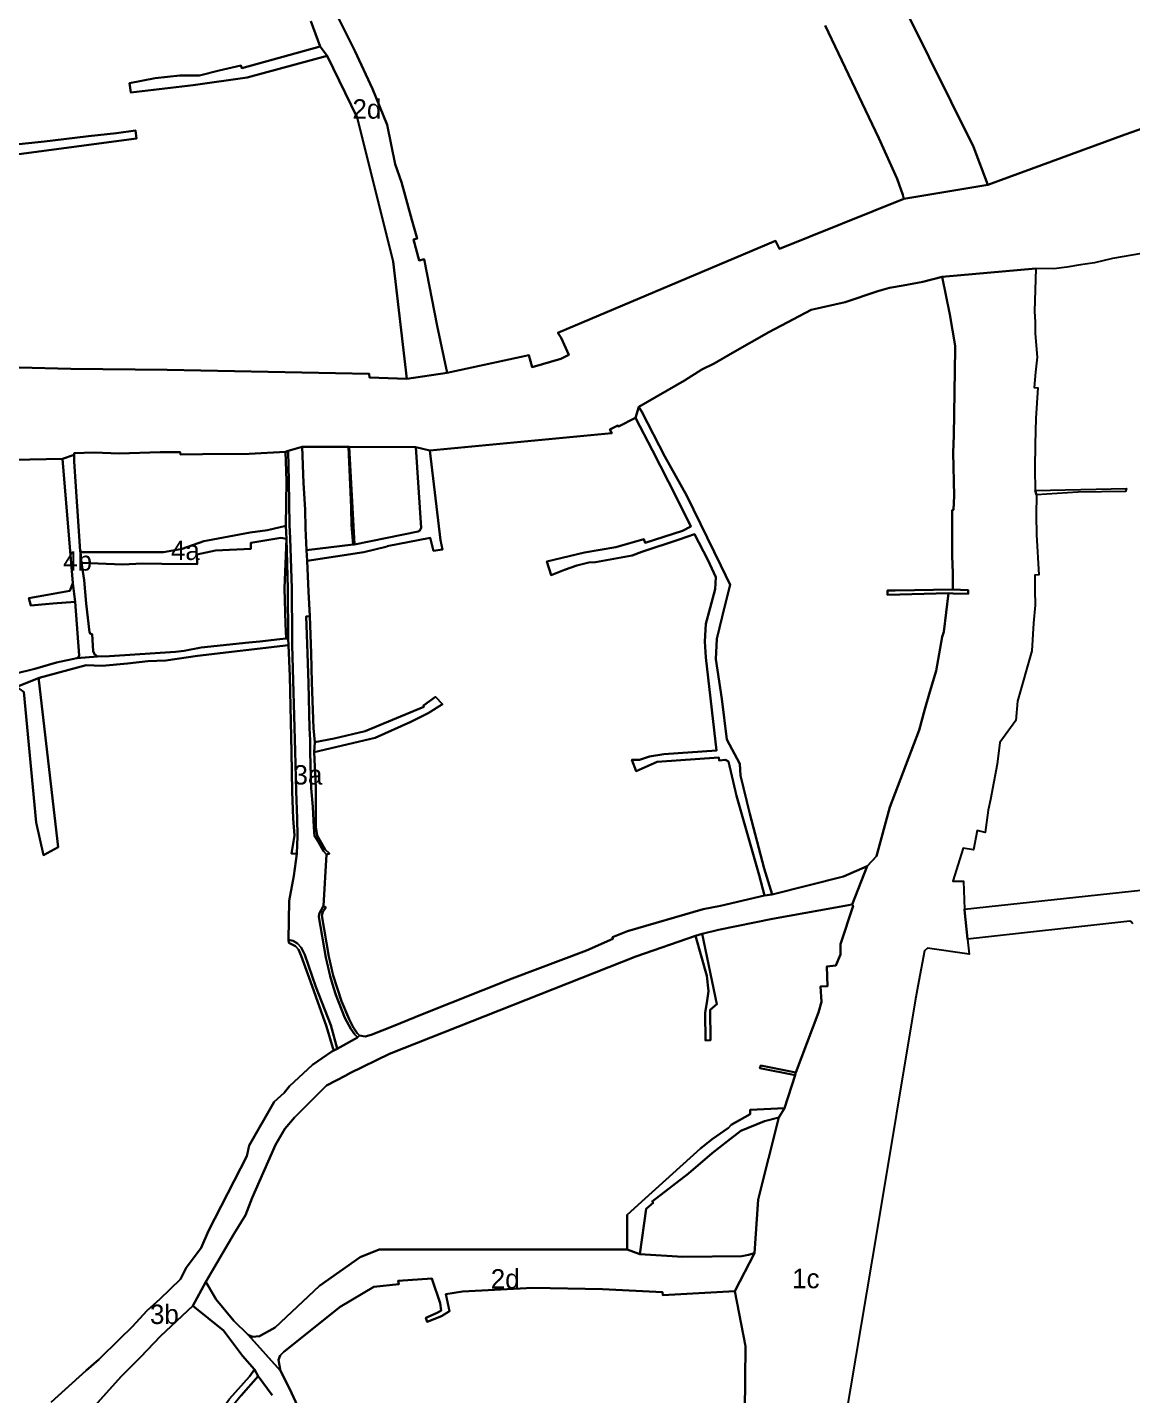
# Model space of a CAD drawing. Extents: x 548434 to 553028, y 1835063 to 1842282.
# Drawn here: x 551411 to 551809.3, y 1838546.9 to 1839040 of the extents above; entities that cross this region are included whole.
import ezdxf

# ---------------------------------------------------------------- set-up
doc = ezdxf.new("R2010")
doc.units = 0
for name, color, linetype in [('Level 15', 7, 'Continuous'), ('Level 16', 7, 'Continuous'), ('Level 23', 7, 'Continuous')]:
    doc.layers.add(name, color=color, linetype=linetype)

msp = doc.modelspace()

# ---------------------------------------------------------------- linework, layer by layer
at = {"layer": 'Level 16'}
for points in [[(551720.16, 1839061.67), (551752.31, 1838996.9), (551757.47, 1838983.15), (551727.13, 1838978.2), (551726.81, 1838979.54), (551724.78, 1838985.35), (551718.1, 1839000), (551698.72, 1839040.68)], [(551523.22, 1839043.28), (551529.14, 1839031.56), (551535.47, 1839017.82), (551540.79, 1839004.81), (551543.7, 1838990.64), (551545.92, 1838984.18), (551549.67, 1838970.54), (551551.65, 1838963.81), (551550.25, 1838963.43), (551552.27, 1838955.91), (551554.07, 1838956.44), (551558.86, 1838932.29), (551562.45, 1838915.4), (551547.9, 1838913.26), (551543, 1838955.6), (551529.95, 1839007.45), (551519.2, 1839029.72), (551516.62, 1839033.13), (551513.22, 1839042.2)], [(551408.05, 1838917.34), (551426.71, 1838916.81), (551461.47, 1838916.43), (551534.33, 1838915.01), (551534.37, 1838913.71), (551547.9, 1838913.26), (551562.45, 1838915.4), (551591.88, 1838921.75), (551593.08, 1838917.38), (551603.46, 1838920.4), (551606.31, 1838921.84), (551603.51, 1838927.97), (551602.29, 1838929.81), (551680.9, 1838962.98), (551682.23, 1838960.07), (551727.13, 1838978.2), (551757.47, 1838983.15), (551807.01, 1839001.29), (551885.27, 1839028.91)], [(551812.89, 1838958.48), (551802.38, 1838956.58), (551802.37, 1838956.64), (551795.95, 1838955.07), (551790.8, 1838954.3), (551785.91, 1838953.51), (551781.29, 1838952.85), (551774.75, 1838953.06), (551740.98, 1838950.04), (551733.93, 1838948.27), (551726.92, 1838946.9), (551721.98, 1838946.04), (551717.72, 1838944.84), (551705.96, 1838940.94), (551693.66, 1838938.11), (551687.34, 1838934.79), (551678.48, 1838930.03), (551665.34, 1838922.66), (551658.7, 1838918.77), (551654.24, 1838916.62), (551648.07, 1838912.69), (551631.61, 1838903.13), (551630.3, 1838899.16), (551624.21, 1838896.04), (551623.96, 1838896.45), (551621.1, 1838895.01), (551621.81, 1838893.58), (551556.17, 1838887.42), (551551.12, 1838888.59), (551527.06, 1838888.75), (551526.84, 1838888.75), (551510.07, 1838888.73), (551505.0245, 1838887.2113), (551504.09, 1838886.93), (551490.98, 1838886.15), (551474.13, 1838886.12), (551466.22, 1838885.91), (551466.17, 1838886.76), (551458.88, 1838886.83), (551444.08, 1838886.34), (551435.1, 1838886.65), (551427.86, 1838886.44), (551427.88, 1838885.83), (551423.68, 1838884.33), (551370.3, 1838883.25)], [(551669.1, 1838469.55), (551669.98, 1838564.33), (551666.14, 1838584.16), (551673.29, 1838597.94), (551674.63, 1838617.33), (551682.02, 1838646.81), (551684.06, 1838650.19), (551687.96, 1838662.08), (551688.17, 1838663.08), (551696.35, 1838684.7), (551697.39, 1838688.53), (551697.02, 1838694.04), (551699.56, 1838694.24), (551699.41, 1838701.29), (551702.61, 1838701.64), (551704.28, 1838705.61), (551704.33, 1838709.38), (551708.84, 1838723.19), (551708.52, 1838723.68), (551713.95, 1838737.47), (551717.24, 1838741.06), (551722.14, 1838758.75), (551732.68, 1838786.59), (551734.69, 1838794.07), (551736.55, 1838800.3), (551738.74, 1838807.94), (551740.97, 1838820.19), (551741.55, 1838821.96), (551743.2, 1838835.89), (551744.87, 1838835.8), (551750.3, 1838835.71), (551750.32, 1838836.98), (551744.82, 1838837.28), (551744.8, 1838843.3), (551744.58, 1838849.24), (551744.6, 1838853.64), (551744.52, 1838865.9), (551745, 1838865.93), (551745.25, 1838870.98), (551744.93, 1838886.72), (551745.2, 1838892.76), (551745.61, 1838924), (551745.65, 1838925.09), (551743.71, 1838936.39), (551740.98, 1838950.04), (551774.75, 1838953.06), (551774.31, 1838937.56), (551774.49, 1838933.75), (551774.48, 1838929.63), (551775.19, 1838921.06), (551774.63, 1838915.64), (551774.12, 1838910.06), (551775.5, 1838909.98), (551774.76, 1838899.1), (551774.5, 1838889.7), (551774.42, 1838880.87), (551774.49, 1838872.96), (551774.99, 1838871.43), (551774.92, 1838864.05), (551775.01, 1838857.02), (551775.84, 1838842.6), (551774.41, 1838842.38), (551774.35, 1838836.98), (551774.49, 1838831.55), (551773.89, 1838825.06), (551773.34, 1838815.15), (551768.08, 1838796.98), (551767.55, 1838790.06), (551761.72, 1838782.11), (551760.78, 1838774.3), (551758.36, 1838761.55), (551757.55, 1838757.71), (551756.46, 1838749.66), (551753.55, 1838750.4), (551752.3, 1838743.35), (551748.52, 1838744.02), (551744.81, 1838732.12), (551748.63, 1838732.12), (551749.0139, 1838721.951), (551749.02, 1838721.79), (551750.04, 1838711.26), (551750.0447, 1838711.217), (551750.65, 1838705.71), (551735.69, 1838707.89), (551734.57, 1838706.92), (551732.13, 1838694.25), (551731.17, 1838688.95), (551717.67, 1838607.15), (551701.99, 1838514.33)], [(551383.74, 1838801.28), (551413.75, 1838808.7), (551421.52, 1838810.98), (551428.84, 1838812.49), (551436.33, 1838813.15), (551440.61, 1838813.25), (551464.38, 1838814.78), (551467.6, 1838815.13), (551473.71, 1838816.29), (551490.88, 1838818.15), (551494.87, 1838818.45), (551502.08, 1838819.34), (551504.32, 1838819.58), (551505.04, 1838819.63), (551505.16, 1838817.19), (551472.32, 1838813.36), (551460.99, 1838811.63), (551454.41, 1838811.42), (551447.11, 1838810.57), (551437.94, 1838809.71), (551432.16, 1838809.93), (551415.31, 1838805.4), (551407.24, 1838802.21)], [(551419.65, 1838544.24), (551432.22, 1838555.63), (551436.84, 1838559.53), (551444.32, 1838567.03), (551448.87, 1838571.35), (551454.27, 1838577.21), (551458.77, 1838581.27), (551466.22, 1838588.54), (551468.25, 1838592.61), (551473.71, 1838599.9), (551476.3, 1838605.94), (551490.18, 1838632.89), (551491.06, 1838636.7), (551500, 1838652.54), (551503.69, 1838655.77), (551505.61, 1838658.14), (551513.9, 1838665.79), (551520.83, 1838670.65), (551521.49, 1838671.05), (551522.77, 1838671.63), (551530.05, 1838675.75), (551530.86, 1838676.45), (551532.85, 1838676.05), (551534.97, 1838676.66), (551542.91, 1838679.77), (551553.52, 1838684.08), (551585.82, 1838696.94), (551612.7, 1838707.07), (551622.12, 1838711.27), (551622.01, 1838711.89), (551627.48, 1838714.07), (551654.76, 1838721.92), (551661.02, 1838723.12), (551676.88, 1838726.88), (551679.65, 1838727.3), (551705.39, 1838733.78), (551713.95, 1838737.47), (551708.52, 1838723.68), (551679.77, 1838718.53), (551660.25, 1838714.53), (551654.42, 1838713.14), (551652.01, 1838712.39), (551630.46, 1838704.86), (551541.59, 1838669.86), (551527.27, 1838662.82), (551525.91, 1838661.95), (551518.85, 1838658.38), (551507.36, 1838646.87), (551503.9, 1838642.77), (551500.52, 1838636.93), (551492.09, 1838617.84), (551489.71, 1838611.64), (551485.55, 1838605.04), (551475.33, 1838587.55), (551470.66, 1838578.93), (551459.05, 1838568), (551451.82, 1838560.43), (551444.79, 1838553.44), (551422.51, 1838528.6)], [(551499.32, 1838546.69), (551494.27, 1838553.58), (551492.96, 1838555.93), (551488.55, 1838560.88), (551481.71, 1838569.99), (551470.66, 1838578.93), (551475.33, 1838587.55), (551479.08, 1838581.17), (551485.48, 1838573.52), (551490.59, 1838568.44), (551502.29, 1838555.54), (551505.58, 1838549.15), (551513.65, 1838531.71)]]:
    msp.add_lwpolyline(points, dxfattribs=at)
for points in [[(551517.78, 1838723.23), (551516.27, 1838720.32), (551516.09, 1838719.17), (551518.62, 1838704.57), (551520.17, 1838697.78), (551521.42, 1838693.74), (551522.28, 1838691.07), (551525.52, 1838682.78), (551527.65, 1838678.82), (551529.09, 1838676.8), (551529.9104, 1838675.9027), (551530.05, 1838675.75), (551522.77, 1838671.63), (551522.7339, 1838671.7669), (551520.52, 1838680.16), (551515.1, 1838693.99), (551511.07, 1838705.54), (551509.74, 1838708.19), (551508.45, 1838709.61), (551506.91, 1838710.53), (551505.23, 1838710.94), (551505.44, 1838724.98), (551507.08, 1838734.04), (551508.26, 1838741.97), (551508.41, 1838748.36), (551508.27, 1838754.67), (551508.01, 1838764.49), (551507.57, 1838778.97), (551506.53, 1838817.19), (551506.5, 1838819.84), (551506.41, 1838837.71), (551505.8, 1838855.65), (551505.55, 1838860.54), (551505.29, 1838876.49), (551505.04, 1838887.05), (551505.0245, 1838887.2113), (551510.07, 1838888.73), (551510.61, 1838875.56), (551511.19, 1838866.1), (551511.35, 1838859.4), (551511.66, 1838851.43), (551511.96, 1838847.59), (551512.39, 1838836.5), (551512.88, 1838827.64), (551511.59, 1838827.52), (551511.79, 1838820.99), (551512.06, 1838814.16), (551512.45, 1838803.47), (551512.72, 1838787.3), (551513, 1838782.89), (551513.03, 1838778.43), (551513.33, 1838765.6), (551513.98, 1838758.84), (551514.33, 1838751.53), (551514.59, 1838748.47), (551515.98, 1838746.13), (551517.77, 1838742.95), (551518.88, 1838741.64)], [(551430.48, 1838846.91), (551431.54, 1838840.61), (551432.24, 1838832.16), (551433.44, 1838821.88), (551433.75, 1838821.33), (551434.35, 1838821.12), (551434.73, 1838815.03), (551435.21, 1838813.94), (551436.33, 1838813.15), (551428.84, 1838812.49), (551429.44, 1838812.83), (551429.72, 1838813.45), (551428.3, 1838832.85), (551427.45, 1838839.49), (551423.68, 1838884.33), (551427.88, 1838885.83), (551427.93, 1838883.47), (551430.05, 1838851.03), (551430.22, 1838850.67)], [(551504.29, 1838860.2), (551504.44, 1838855.54), (551502.47, 1838855.94), (551491.59, 1838854.13), (551491.61, 1838851.98), (551478.89, 1838851.31), (551472.12, 1838849.88), (551472.2, 1838846.44), (551459.49, 1838846.47), (551452.42, 1838846.59), (551445.42, 1838846.23), (551430.48, 1838846.91), (551430.22, 1838850.67), (551460.12, 1838850.73), (551466.84, 1838851.97), (551474.6864, 1838854.7287), (551475.93, 1838854.98), (551491.33, 1838857.85), (551497.58, 1838858.62)], [(551631.96, 1838597.51), (551647.37, 1838596.65), (551668.72, 1838596.78), (551671.1, 1838597.28), (551673.29, 1838597.94), (551666.14, 1838584.16), (551640.24, 1838582.75), (551640.12, 1838583.91), (551618.42, 1838584.97), (551593.31, 1838585.4), (551567.94, 1838584.04), (551561.92, 1838583.14), (551563.32, 1838576.97), (551560.44, 1838575.16), (551555.26, 1838573.1), (551554.73, 1838574.57), (551558.83, 1838576.39), (551560.25, 1838577.24), (551559.88, 1838579.94), (551556.95, 1838588.79), (551544.81, 1838587.91), (551544.94, 1838586.71), (551535.92, 1838585.76), (551523.81, 1838578.6), (551503.55, 1838562.3), (551502.24, 1838561.02), (551501.62, 1838559.4), (551501.93, 1838557.4), (551502.29, 1838555.54), (551490.59, 1838568.44), (551492.18, 1838567.8), (551494.77, 1838568.02), (551500.34, 1838571.06), (551516.41, 1838586.19), (551531.06, 1838596.44), (551537.89, 1838599.28), (551627.4, 1838599.25)]]:
    msp.add_lwpolyline(points, close=True, dxfattribs=at)
at = {"layer": 'Level 23'}
for points in [[(551885.27, 1839028.91), (551807.01, 1839001.29), (551757.47, 1838983.15), (551752.31, 1838996.9), (551720.16, 1839061.67), (551725.69, 1839064.61), (551726.21, 1839066.86), (551727.83, 1839069.88), (551735.89, 1839074.32), (551753.98, 1839083.84), (551778.38, 1839097.48), (551777.83, 1839098.68), (551792.74, 1839105.13), (551792.2, 1839106.25), (551798.13, 1839108.8), (551798.33, 1839108.33), (551803.36, 1839110.88), (551803, 1839111.7), (551808.21, 1839114.57), (551810.48, 1839111.34)], [(551720.16, 1839061.67), (551752.31, 1838996.9), (551757.47, 1838983.15), (551727.13, 1838978.2), (551726.81, 1838979.54), (551724.78, 1838985.35), (551718.1, 1839000), (551698.72, 1839040.68)], [(551513.22, 1839042.2), (551516.62, 1839033.13), (551488.33, 1839025.31), (551488.05, 1839026.29), (551480.22, 1839024.43), (551473.13, 1839022.61), (551466.03, 1839022.67), (551457.06, 1839021.67), (551447.87, 1839019.81), (551448.34, 1839016.47), (551470.83, 1839019.1), (551490.25, 1839021.88), (551519.2, 1839029.72), (551529.95, 1839007.45), (551543, 1838955.6), (551547.9, 1838913.26), (551534.37, 1838913.71), (551534.33, 1838915.01), (551461.47, 1838916.43), (551426.71, 1838916.81), (551408.05, 1838917.34)], [(551523.22, 1839043.28), (551529.14, 1839031.56), (551535.47, 1839017.82), (551540.79, 1839004.81), (551543.7, 1838990.64), (551545.92, 1838984.18), (551549.67, 1838970.54), (551551.65, 1838963.81), (551550.25, 1838963.43), (551552.27, 1838955.91), (551554.07, 1838956.44), (551558.86, 1838932.29), (551562.45, 1838915.4), (551547.9, 1838913.26), (551543, 1838955.6), (551529.95, 1839007.45), (551519.2, 1839029.72), (551516.62, 1839033.13), (551513.22, 1839042.2)], [(551698.72, 1839040.68), (551718.1, 1839000), (551724.78, 1838985.35), (551726.81, 1838979.54), (551727.13, 1838978.2), (551682.23, 1838960.07), (551680.9, 1838962.98), (551602.29, 1838929.81), (551603.51, 1838927.97), (551606.31, 1838921.84), (551603.46, 1838920.4), (551593.08, 1838917.38), (551591.88, 1838921.75), (551562.45, 1838915.4), (551558.86, 1838932.29), (551554.07, 1838956.44), (551552.27, 1838955.91), (551550.25, 1838963.43), (551551.65, 1838963.81), (551549.67, 1838970.54), (551545.92, 1838984.18), (551543.7, 1838990.64), (551540.79, 1839004.81), (551535.47, 1839017.82), (551529.14, 1839031.56), (551523.22, 1839043.28)], [(551408.05, 1838917.34), (551426.71, 1838916.81), (551461.47, 1838916.43), (551534.33, 1838915.01), (551534.37, 1838913.71), (551547.9, 1838913.26), (551562.45, 1838915.4), (551591.88, 1838921.75), (551593.08, 1838917.38), (551603.46, 1838920.4), (551606.31, 1838921.84), (551603.51, 1838927.97), (551602.29, 1838929.81), (551680.9, 1838962.98), (551682.23, 1838960.07), (551727.13, 1838978.2), (551757.47, 1838983.15), (551807.01, 1839001.29), (551885.27, 1839028.91)], [(551406.16, 1838993.99), (551450.42, 1838999.85), (551450.01, 1839002.81), (551443.1, 1839001.79), (551433.11, 1839000.79), (551428.13, 1839000.2), (551417.21, 1838998.81), (551405.64, 1838997.57)], [(551812.89, 1838958.48), (551802.38, 1838956.58), (551802.37, 1838956.64), (551795.95, 1838955.07), (551790.8, 1838954.3), (551785.91, 1838953.51), (551781.29, 1838952.85), (551774.75, 1838953.06), (551740.98, 1838950.04), (551733.93, 1838948.27), (551726.92, 1838946.9), (551721.98, 1838946.04), (551717.72, 1838944.84), (551705.96, 1838940.94), (551693.66, 1838938.11), (551687.34, 1838934.79), (551678.48, 1838930.03), (551665.34, 1838922.66), (551658.7, 1838918.77), (551654.24, 1838916.62), (551648.07, 1838912.69), (551631.61, 1838903.13), (551630.3, 1838899.16), (551624.21, 1838896.04), (551623.96, 1838896.45), (551621.1, 1838895.01), (551621.81, 1838893.58), (551556.17, 1838887.42), (551551.12, 1838888.59), (551527.06, 1838888.75), (551526.84, 1838888.75), (551510.07, 1838888.73), (551505.0245, 1838887.2113), (551504.09, 1838886.93), (551490.98, 1838886.15), (551474.13, 1838886.12), (551466.22, 1838885.91), (551466.17, 1838886.76), (551458.88, 1838886.83), (551444.08, 1838886.34), (551435.1, 1838886.65), (551427.86, 1838886.44), (551427.88, 1838885.83), (551423.68, 1838884.33), (551370.3, 1838883.25)], [(551669.1, 1838469.55), (551669.98, 1838564.33), (551666.14, 1838584.16), (551673.29, 1838597.94), (551674.63, 1838617.33), (551682.02, 1838646.81), (551684.06, 1838650.19), (551687.96, 1838662.08), (551688.17, 1838663.08), (551696.35, 1838684.7), (551697.39, 1838688.53), (551697.02, 1838694.04), (551699.56, 1838694.24), (551699.41, 1838701.29), (551702.61, 1838701.64), (551704.28, 1838705.61), (551704.33, 1838709.38), (551708.84, 1838723.19), (551708.52, 1838723.68), (551713.95, 1838737.47), (551717.24, 1838741.06), (551722.14, 1838758.75), (551732.68, 1838786.59), (551734.69, 1838794.07), (551736.55, 1838800.3), (551738.74, 1838807.94), (551740.97, 1838820.19), (551741.55, 1838821.96), (551743.2, 1838835.89), (551744.87, 1838835.8), (551750.3, 1838835.71), (551750.32, 1838836.98), (551744.82, 1838837.28), (551744.8, 1838843.3), (551744.58, 1838849.24), (551744.6, 1838853.64), (551744.52, 1838865.9), (551745, 1838865.93), (551745.25, 1838870.98), (551744.93, 1838886.72), (551745.2, 1838892.76), (551745.61, 1838924), (551745.65, 1838925.09), (551743.71, 1838936.39), (551740.98, 1838950.04), (551774.75, 1838953.06), (551774.31, 1838937.56), (551774.49, 1838933.75), (551774.48, 1838929.63), (551775.19, 1838921.06), (551774.63, 1838915.64), (551774.12, 1838910.06), (551775.5, 1838909.98), (551774.76, 1838899.1), (551774.5, 1838889.7), (551774.42, 1838880.87), (551774.49, 1838872.96), (551774.99, 1838871.43), (551774.92, 1838864.05), (551775.01, 1838857.02), (551775.84, 1838842.6), (551774.41, 1838842.38), (551774.35, 1838836.98), (551774.49, 1838831.55), (551773.89, 1838825.06), (551773.34, 1838815.15), (551768.08, 1838796.98), (551767.55, 1838790.06), (551761.72, 1838782.11), (551760.78, 1838774.3), (551758.36, 1838761.55), (551757.55, 1838757.71), (551756.46, 1838749.66), (551753.55, 1838750.4), (551752.3, 1838743.35), (551748.52, 1838744.02), (551744.81, 1838732.12), (551748.63, 1838732.12), (551749.0139, 1838721.951), (551749.02, 1838721.79), (551750.04, 1838711.26), (551750.0447, 1838711.217), (551750.65, 1838705.71), (551735.69, 1838707.89), (551734.57, 1838706.92), (551732.13, 1838694.25), (551731.17, 1838688.95), (551717.67, 1838607.15), (551701.99, 1838514.33)], [(551370.3, 1838883.25), (551423.68, 1838884.33), (551427.45, 1838839.49), (551426.32, 1838836.76), (551411.6, 1838834.13), (551412.23, 1838831.43), (551420.18, 1838832.19), (551428.3, 1838832.85), (551429.72, 1838813.45), (551429.44, 1838812.83), (551428.84, 1838812.49), (551421.52, 1838810.98), (551413.75, 1838808.7), (551383.74, 1838801.28)], [(551383.74, 1838801.28), (551413.75, 1838808.7), (551421.52, 1838810.98), (551428.84, 1838812.49), (551436.33, 1838813.15), (551440.61, 1838813.25), (551464.38, 1838814.78), (551467.6, 1838815.13), (551473.71, 1838816.29), (551490.88, 1838818.15), (551494.87, 1838818.45), (551502.08, 1838819.34), (551504.32, 1838819.58), (551505.04, 1838819.63), (551505.16, 1838817.19), (551472.32, 1838813.36), (551460.99, 1838811.63), (551454.41, 1838811.42), (551447.11, 1838810.57), (551437.94, 1838809.71), (551432.16, 1838809.93), (551415.31, 1838805.4), (551407.24, 1838802.21)], [(551409.74, 1838800.31), (551414.24, 1838753.18), (551416.8, 1838741.45), (551422.15, 1838744.29), (551415.13, 1838804.57), (551415.31, 1838805.4), (551432.16, 1838809.93), (551437.94, 1838809.71), (551447.11, 1838810.57), (551454.41, 1838811.42), (551460.99, 1838811.63), (551472.32, 1838813.36), (551505.16, 1838817.19), (551505.72, 1838806.04), (551506.29, 1838778.65), (551506.51, 1838764.41), (551506.93, 1838754.69), (551507.34, 1838748.59), (551506.29, 1838742.07), (551508.26, 1838741.97), (551507.08, 1838734.04), (551505.44, 1838724.98), (551505.23, 1838710.94), (551505.36, 1838709.84), (551507.7, 1838708.59), (551508.85, 1838707.38), (551509.77, 1838705.17), (551513.15, 1838695.84), (551518.86, 1838679.66), (551521.24, 1838671.94), (551521.49, 1838671.05), (551520.83, 1838670.65), (551513.9, 1838665.79), (551505.61, 1838658.14), (551503.69, 1838655.77), (551500, 1838652.54), (551491.06, 1838636.7), (551490.18, 1838632.89), (551476.3, 1838605.94), (551473.71, 1838599.9), (551468.25, 1838592.61), (551466.22, 1838588.54), (551458.77, 1838581.27), (551454.27, 1838577.21), (551448.87, 1838571.35), (551444.32, 1838567.03), (551436.84, 1838559.53), (551432.22, 1838555.63), (551419.65, 1838544.24)], [(551419.65, 1838544.24), (551432.22, 1838555.63), (551436.84, 1838559.53), (551444.32, 1838567.03), (551448.87, 1838571.35), (551454.27, 1838577.21), (551458.77, 1838581.27), (551466.22, 1838588.54), (551468.25, 1838592.61), (551473.71, 1838599.9), (551476.3, 1838605.94), (551490.18, 1838632.89), (551491.06, 1838636.7), (551500, 1838652.54), (551503.69, 1838655.77), (551505.61, 1838658.14), (551513.9, 1838665.79), (551520.83, 1838670.65), (551521.49, 1838671.05), (551522.77, 1838671.63), (551530.05, 1838675.75), (551530.86, 1838676.45), (551532.85, 1838676.05), (551534.97, 1838676.66), (551542.91, 1838679.77), (551553.52, 1838684.08), (551585.82, 1838696.94), (551612.7, 1838707.07), (551622.12, 1838711.27), (551622.01, 1838711.89), (551627.48, 1838714.07), (551654.76, 1838721.92), (551661.02, 1838723.12), (551676.88, 1838726.88), (551679.65, 1838727.3), (551705.39, 1838733.78), (551713.95, 1838737.47), (551708.52, 1838723.68), (551679.77, 1838718.53), (551660.25, 1838714.53), (551654.42, 1838713.14), (551652.01, 1838712.39), (551630.46, 1838704.86), (551541.59, 1838669.86), (551527.27, 1838662.82), (551525.91, 1838661.95), (551518.85, 1838658.38), (551507.36, 1838646.87), (551503.9, 1838642.77), (551500.52, 1838636.93), (551492.09, 1838617.84), (551489.71, 1838611.64), (551485.55, 1838605.04), (551475.33, 1838587.55), (551470.66, 1838578.93), (551459.05, 1838568), (551451.82, 1838560.43), (551444.79, 1838553.44), (551422.51, 1838528.6)], [(551809.75, 1838716.65), (551809.09, 1838717.43), (551808.64, 1838717.67), (551750.0447, 1838711.217), (551750.04, 1838711.26), (551749.02, 1838721.79), (551749.0139, 1838721.951), (551861.7, 1838734.14)], [(551499.32, 1838546.69), (551494.27, 1838553.58), (551492.96, 1838555.93), (551488.55, 1838560.88), (551481.71, 1838569.99), (551470.66, 1838578.93), (551475.33, 1838587.55), (551479.08, 1838581.17), (551485.48, 1838573.52), (551490.59, 1838568.44), (551502.29, 1838555.54), (551505.58, 1838549.15), (551513.65, 1838531.71)], [(551513.65, 1838531.71), (551505.58, 1838549.15), (551502.29, 1838555.54), (551501.93, 1838557.4), (551501.62, 1838559.4), (551502.24, 1838561.02), (551503.55, 1838562.3), (551523.81, 1838578.6), (551535.92, 1838585.76), (551544.94, 1838586.71), (551544.81, 1838587.91), (551556.95, 1838588.79), (551559.88, 1838579.94), (551560.25, 1838577.24), (551558.83, 1838576.39), (551554.73, 1838574.57), (551555.26, 1838573.1), (551560.44, 1838575.16), (551563.32, 1838576.97), (551561.92, 1838583.14), (551567.94, 1838584.04), (551593.31, 1838585.4), (551618.42, 1838584.97), (551640.12, 1838583.91), (551640.24, 1838582.75), (551666.14, 1838584.16), (551669.98, 1838564.33), (551669.1, 1838469.55)], [(551422.51, 1838528.6), (551444.79, 1838553.44), (551451.82, 1838560.43), (551459.05, 1838568), (551470.66, 1838578.93), (551481.71, 1838569.99), (551488.55, 1838560.88), (551492.96, 1838555.93), (551491.18, 1838553.49), (551483.9, 1838545.41)], [(551488.13, 1838546.55), (551494.27, 1838553.58), (551499.32, 1838546.69)]]:
    msp.add_lwpolyline(points, dxfattribs=at)
for points in [[(551516.62, 1839033.13), (551519.2, 1839029.72), (551490.25, 1839021.88), (551470.83, 1839019.1), (551448.34, 1839016.47), (551447.87, 1839019.81), (551457.06, 1839021.67), (551466.03, 1839022.67), (551473.13, 1839022.61), (551480.22, 1839024.43), (551488.05, 1839026.29), (551488.33, 1839025.31)], [(551450.42, 1838999.85), (551406.16, 1838993.99), (551405.64, 1838997.57), (551417.21, 1838998.81), (551428.13, 1839000.2), (551433.11, 1839000.79), (551443.1, 1839001.79), (551450.01, 1839002.81)], [(551740.98, 1838950.04), (551743.71, 1838936.39), (551745.65, 1838925.09), (551745.61, 1838924), (551745.2, 1838892.76), (551744.93, 1838886.72), (551745.25, 1838870.98), (551745, 1838865.93), (551744.52, 1838865.9), (551744.6, 1838853.64), (551744.58, 1838849.24), (551744.8, 1838843.3), (551744.82, 1838837.28), (551724.0296, 1838836.9184), (551721.25, 1838836.87), (551721.27, 1838835.39), (551743.2, 1838835.89), (551741.55, 1838821.96), (551740.97, 1838820.19), (551738.74, 1838807.94), (551736.55, 1838800.3), (551734.69, 1838794.07), (551732.68, 1838786.59), (551722.14, 1838758.75), (551717.24, 1838741.06), (551713.95, 1838737.47), (551705.39, 1838733.78), (551679.65, 1838727.3), (551676.71, 1838736.69), (551671.61, 1838756.3), (551668.25, 1838770.23), (551667.94, 1838774.34), (551663.29, 1838783.2), (551661.51, 1838797.84), (551659.37, 1838812.09), (551659.69, 1838819.5), (551662.62, 1838831.4), (551664.53, 1838838.89), (551661.13, 1838845.94), (551648.82, 1838871), (551640.99, 1838885.26), (551632.66, 1838901.29), (551631.61, 1838903.13), (551648.07, 1838912.69), (551654.24, 1838916.62), (551658.7, 1838918.77), (551665.34, 1838922.66), (551678.48, 1838930.03), (551687.34, 1838934.79), (551693.66, 1838938.11), (551705.96, 1838940.94), (551717.72, 1838944.84), (551721.98, 1838946.04), (551726.92, 1838946.9), (551733.93, 1838948.27)], [(551631.61, 1838903.13), (551632.66, 1838901.29), (551640.99, 1838885.26), (551648.82, 1838871), (551661.13, 1838845.94), (551664.53, 1838838.89), (551662.62, 1838831.4), (551659.69, 1838819.5), (551659.37, 1838812.09), (551661.51, 1838797.84), (551663.29, 1838783.2), (551667.94, 1838774.34), (551668.25, 1838770.23), (551671.61, 1838756.3), (551676.71, 1838736.69), (551679.65, 1838727.3), (551676.88, 1838726.88), (551674.97, 1838734.26), (551666.76, 1838762.84), (551663.94, 1838775.25), (551662.84, 1838775.87), (551660.54, 1838775.59), (551660.44, 1838776.72), (551638.14, 1838775.14), (551630.64, 1838771.7), (551629.01, 1838775.78), (551631.85, 1838775.81), (551635.44, 1838777.08), (551640.55, 1838777.93), (551659.58, 1838779.22), (551655.75, 1838812.77), (551655.34, 1838818.49), (551655.73, 1838824.89), (551657.31, 1838830.62), (551659.05, 1838837.38), (551659.28, 1838841.65), (551656.41, 1838847.93), (551651.69, 1838857.16), (551646.13, 1838855.24), (551632.59, 1838850.85), (551629.18, 1838849.58), (551615.98, 1838847.16), (551613.51, 1838846.98), (551609.16, 1838845.93), (551604.71, 1838844.4), (551599.93, 1838842.46), (551598.32, 1838847.33), (551611.93, 1838850.61), (551623.27, 1838852.57), (551633.39, 1838855.4), (551633.84, 1838854.05), (551647.36, 1838858.36), (551650.26, 1838859.92), (551645.17, 1838870.39), (551636.52, 1838887.4), (551630.3, 1838899.16)], [(551630.3, 1838899.16), (551636.52, 1838887.4), (551645.17, 1838870.39), (551650.26, 1838859.92), (551647.36, 1838858.36), (551633.84, 1838854.05), (551633.39, 1838855.4), (551623.27, 1838852.57), (551611.93, 1838850.61), (551598.32, 1838847.33), (551599.93, 1838842.46), (551604.71, 1838844.4), (551609.16, 1838845.93), (551613.51, 1838846.98), (551615.98, 1838847.16), (551629.18, 1838849.58), (551632.59, 1838850.85), (551646.13, 1838855.24), (551651.69, 1838857.16), (551656.41, 1838847.93), (551659.28, 1838841.65), (551659.05, 1838837.38), (551657.31, 1838830.62), (551655.73, 1838824.89), (551655.34, 1838818.49), (551655.75, 1838812.77), (551659.58, 1838779.22), (551640.55, 1838777.93), (551635.44, 1838777.08), (551631.85, 1838775.81), (551629.01, 1838775.78), (551630.64, 1838771.7), (551638.14, 1838775.14), (551660.44, 1838776.72), (551660.54, 1838775.59), (551662.84, 1838775.87), (551663.94, 1838775.25), (551666.76, 1838762.84), (551674.97, 1838734.26), (551676.88, 1838726.88), (551661.02, 1838723.12), (551654.76, 1838721.92), (551627.48, 1838714.07), (551622.01, 1838711.89), (551622.12, 1838711.27), (551612.7, 1838707.07), (551585.82, 1838696.94), (551553.52, 1838684.08), (551542.91, 1838679.77), (551534.97, 1838676.66), (551532.85, 1838676.05), (551530.86, 1838676.45), (551529.99, 1838677.25), (551528.47, 1838679.44), (551527.03, 1838682.3), (551524.37, 1838688.74), (551521.32, 1838698.08), (551519.79, 1838704.89), (551517.27, 1838719.7), (551517.59, 1838720.98), (551518.64, 1838722.61), (551517.78, 1838723.23), (551518.88, 1838741.64), (551520.03, 1838742.03), (551518.39, 1838743.55), (551515.49, 1838748.5), (551515.1, 1838751.68), (551515.02, 1838758.8), (551515, 1838765.69), (551514.46, 1838778.59), (551536.51, 1838783.8), (551549.34, 1838789.56), (551555.62, 1838792.66), (551560.69, 1838795.87), (551558.27, 1838798.59), (551553.85, 1838795.41), (551554, 1838794.91), (551532.88, 1838786.11), (551521.63, 1838783.55), (551514.72, 1838782.2), (551514.25, 1838787.24), (551513.56, 1838803.74), (551513.37, 1838814.31), (551512.88, 1838827.64), (551512.39, 1838836.5), (551511.96, 1838847.59), (551532.33, 1838850.75), (551540.75, 1838852.72), (551540.74, 1838852.87), (551556.24, 1838855.89), (551557.49, 1838851.15), (551560.75, 1838851.74), (551560.06, 1838855.11), (551556.17, 1838887.42), (551621.81, 1838893.58), (551621.1, 1838895.01), (551623.96, 1838896.45), (551624.21, 1838896.04)], [(551517.78, 1838723.23), (551516.27, 1838720.32), (551516.09, 1838719.17), (551518.62, 1838704.57), (551520.17, 1838697.78), (551521.42, 1838693.74), (551522.28, 1838691.07), (551525.52, 1838682.78), (551527.65, 1838678.82), (551529.09, 1838676.8), (551529.9104, 1838675.9027), (551530.05, 1838675.75), (551522.77, 1838671.63), (551522.7339, 1838671.7669), (551520.52, 1838680.16), (551515.1, 1838693.99), (551511.07, 1838705.54), (551509.74, 1838708.19), (551508.45, 1838709.61), (551506.91, 1838710.53), (551505.23, 1838710.94), (551505.44, 1838724.98), (551507.08, 1838734.04), (551508.26, 1838741.97), (551508.41, 1838748.36), (551508.27, 1838754.67), (551508.01, 1838764.49), (551507.57, 1838778.97), (551506.53, 1838817.19), (551506.5, 1838819.84), (551506.41, 1838837.71), (551505.8, 1838855.65), (551505.55, 1838860.54), (551505.29, 1838876.49), (551505.04, 1838887.05), (551505.0245, 1838887.2113), (551510.07, 1838888.73), (551510.61, 1838875.56), (551511.19, 1838866.1), (551511.35, 1838859.4), (551511.66, 1838851.43), (551511.96, 1838847.59), (551512.39, 1838836.5), (551512.88, 1838827.64), (551511.59, 1838827.52), (551511.79, 1838820.99), (551512.06, 1838814.16), (551512.45, 1838803.47), (551512.72, 1838787.3), (551513, 1838782.89), (551513.03, 1838778.43), (551513.33, 1838765.6), (551513.98, 1838758.84), (551514.33, 1838751.53), (551514.59, 1838748.47), (551515.98, 1838746.13), (551517.77, 1838742.95), (551518.88, 1838741.64)], [(551526.84, 1838888.75), (551527.62, 1838869.64), (551527.77, 1838866.68), (551527.93, 1838860.49), (551528.56, 1838853.44), (551511.66, 1838851.43), (551511.35, 1838859.4), (551511.19, 1838866.1), (551510.61, 1838875.56), (551510.07, 1838888.73)], [(551556.17, 1838887.42), (551560.06, 1838855.11), (551560.75, 1838851.74), (551557.49, 1838851.15), (551556.24, 1838855.89), (551540.74, 1838852.87), (551540.75, 1838852.72), (551532.33, 1838850.75), (551511.96, 1838847.59), (551511.66, 1838851.43), (551528.56, 1838853.44), (551528.97, 1838853.5), (551551.94, 1838858.12), (551552.62, 1838858.58), (551553.06, 1838859.47), (551551.12, 1838888.59)], [(551527.06, 1838888.75), (551528.97, 1838853.5), (551528.56, 1838853.44), (551527.93, 1838860.49), (551527.77, 1838866.68), (551527.62, 1838869.64), (551526.84, 1838888.75)], [(551551.94, 1838858.12), (551528.97, 1838853.5), (551527.06, 1838888.75), (551551.12, 1838888.59), (551553.06, 1838859.47), (551552.62, 1838858.58)], [(551430.48, 1838846.91), (551431.54, 1838840.61), (551432.24, 1838832.16), (551433.44, 1838821.88), (551433.75, 1838821.33), (551434.35, 1838821.12), (551434.73, 1838815.03), (551435.21, 1838813.94), (551436.33, 1838813.15), (551428.84, 1838812.49), (551429.44, 1838812.83), (551429.72, 1838813.45), (551428.3, 1838832.85), (551427.45, 1838839.49), (551423.68, 1838884.33), (551427.88, 1838885.83), (551427.93, 1838883.47), (551430.05, 1838851.03), (551430.22, 1838850.67)], [(551504.43, 1838876.44), (551504.29, 1838860.2), (551497.58, 1838858.62), (551491.33, 1838857.85), (551475.93, 1838854.98), (551474.6864, 1838854.7287), (551466.84, 1838851.97), (551460.12, 1838850.73), (551430.22, 1838850.67), (551430.05, 1838851.03), (551427.93, 1838883.47), (551427.88, 1838885.83), (551427.86, 1838886.44), (551435.1, 1838886.65), (551444.08, 1838886.34), (551458.88, 1838886.83), (551466.17, 1838886.76), (551466.22, 1838885.91), (551474.13, 1838886.12), (551490.98, 1838886.15), (551504.09, 1838886.93)], [(551505.0245, 1838887.2113), (551505.04, 1838887.05), (551505.29, 1838876.49), (551505.55, 1838860.54), (551505.8, 1838855.65), (551506.41, 1838837.71), (551506.5, 1838819.84), (551506.53, 1838817.19), (551507.57, 1838778.97), (551508.01, 1838764.49), (551508.27, 1838754.67), (551508.41, 1838748.36), (551508.26, 1838741.97), (551506.29, 1838742.07), (551507.34, 1838748.59), (551506.93, 1838754.69), (551506.51, 1838764.41), (551506.29, 1838778.65), (551505.72, 1838806.04), (551505.16, 1838817.19), (551505.04, 1838819.63), (551504.95, 1838837.63), (551504.53, 1838855.56), (551504.29, 1838860.2), (551504.43, 1838876.44), (551504.09, 1838886.93)], [(551774.49, 1838872.96), (551807.42, 1838873.66), (551807.12, 1838872.61), (551789.9, 1838872.31), (551774.99, 1838871.43)], [(551504.29, 1838860.2), (551504.44, 1838855.54), (551502.47, 1838855.94), (551491.59, 1838854.13), (551491.61, 1838851.98), (551478.89, 1838851.31), (551472.12, 1838849.88), (551472.2, 1838846.44), (551459.49, 1838846.47), (551452.42, 1838846.59), (551445.42, 1838846.23), (551430.48, 1838846.91), (551430.22, 1838850.67), (551460.12, 1838850.73), (551466.84, 1838851.97), (551474.6864, 1838854.7287), (551475.93, 1838854.98), (551491.33, 1838857.85), (551497.58, 1838858.62)], [(551504.29, 1838860.2), (551504.53, 1838855.56), (551504.95, 1838837.63), (551505.04, 1838819.63), (551504.32, 1838819.58), (551504.07, 1838824.85), (551503.72, 1838837.61), (551504.44, 1838855.54)], [(551504.07, 1838824.85), (551504.32, 1838819.58), (551502.08, 1838819.34), (551494.87, 1838818.45), (551490.88, 1838818.15), (551473.71, 1838816.29), (551467.6, 1838815.13), (551464.38, 1838814.78), (551440.61, 1838813.25), (551436.33, 1838813.15), (551435.21, 1838813.94), (551434.73, 1838815.03), (551434.35, 1838821.12), (551433.75, 1838821.33), (551433.44, 1838821.88), (551432.24, 1838832.16), (551431.54, 1838840.61), (551430.48, 1838846.91), (551445.42, 1838846.23), (551452.42, 1838846.59), (551459.49, 1838846.47), (551472.2, 1838846.44), (551472.12, 1838849.88), (551478.89, 1838851.31), (551491.61, 1838851.98), (551491.59, 1838854.13), (551502.47, 1838855.94), (551504.44, 1838855.54), (551503.72, 1838837.61)], [(551427.45, 1838839.49), (551428.3, 1838832.85), (551420.18, 1838832.19), (551412.23, 1838831.43), (551411.6, 1838834.13), (551426.32, 1838836.76)], [(551744.82, 1838837.28), (551750.32, 1838836.98), (551750.3, 1838835.71), (551744.87, 1838835.8), (551743.2, 1838835.89), (551721.27, 1838835.39), (551721.25, 1838836.87), (551724.0296, 1838836.9184), (551724.03, 1838836.91)], [(551520.03, 1838742.03), (551518.88, 1838741.64), (551517.77, 1838742.95), (551515.98, 1838746.13), (551514.59, 1838748.47), (551514.33, 1838751.53), (551513.98, 1838758.84), (551513.33, 1838765.6), (551513.03, 1838778.43), (551513, 1838782.89), (551512.72, 1838787.3), (551512.45, 1838803.47), (551512.06, 1838814.16), (551511.79, 1838820.99), (551511.59, 1838827.52), (551512.88, 1838827.64), (551513.37, 1838814.31), (551513.56, 1838803.74), (551514.25, 1838787.24), (551514.72, 1838782.2), (551514.46, 1838778.59), (551515, 1838765.69), (551515.02, 1838758.8), (551515.1, 1838751.68), (551515.49, 1838748.5), (551518.39, 1838743.55)], [(551415.31, 1838805.4), (551415.13, 1838804.57), (551422.15, 1838744.29), (551416.8, 1838741.45), (551414.24, 1838753.18), (551409.74, 1838800.31), (551407.24, 1838802.21)], [(551514.72, 1838782.2), (551521.63, 1838783.55), (551532.88, 1838786.11), (551554, 1838794.91), (551553.85, 1838795.41), (551558.27, 1838798.59), (551560.69, 1838795.87), (551555.62, 1838792.66), (551549.34, 1838789.56), (551536.51, 1838783.8), (551514.46, 1838778.59)], [(551708.52, 1838723.68), (551708.84, 1838723.19), (551704.33, 1838709.38), (551704.28, 1838705.61), (551702.61, 1838701.64), (551699.41, 1838701.29), (551699.56, 1838694.24), (551697.02, 1838694.04), (551697.39, 1838688.53), (551696.35, 1838684.7), (551688.17, 1838663.08), (551675.56, 1838665.62), (551675.15, 1838664.64), (551687.96, 1838662.08), (551684.06, 1838650.19), (551671.7, 1838649.58), (551671.67, 1838648), (551664.87, 1838644.22), (551663.9, 1838643.08), (551658.01, 1838639.05), (551653.84, 1838635.72), (551633.79, 1838617.69), (551627.4, 1838611.72), (551627.4, 1838599.25), (551537.89, 1838599.28), (551531.06, 1838596.44), (551516.41, 1838586.19), (551500.34, 1838571.06), (551494.77, 1838568.02), (551492.18, 1838567.8), (551490.59, 1838568.44), (551485.48, 1838573.52), (551479.08, 1838581.17), (551475.33, 1838587.55), (551485.55, 1838605.04), (551489.71, 1838611.64), (551492.09, 1838617.84), (551500.52, 1838636.93), (551503.9, 1838642.77), (551507.36, 1838646.87), (551518.85, 1838658.38), (551525.91, 1838661.95), (551527.27, 1838662.82), (551541.59, 1838669.86), (551630.46, 1838704.86), (551652.01, 1838712.39), (551656.03, 1838697.96), (551656.67, 1838692.44), (551656.19, 1838688.99), (551655.42, 1838684.56), (551655.54, 1838674.67), (551657.4, 1838674.77), (551657.25, 1838685.63), (551659.74, 1838687.74), (551654.42, 1838713.14), (551660.25, 1838714.53), (551679.77, 1838718.53)], [(551530.86, 1838676.45), (551530.05, 1838675.75), (551529.9104, 1838675.9027), (551529.09, 1838676.8), (551527.65, 1838678.82), (551525.52, 1838682.78), (551522.28, 1838691.07), (551521.42, 1838693.74), (551520.17, 1838697.78), (551518.62, 1838704.57), (551516.09, 1838719.17), (551516.27, 1838720.32), (551517.78, 1838723.23), (551518.64, 1838722.61), (551517.59, 1838720.98), (551517.27, 1838719.7), (551519.79, 1838704.89), (551521.32, 1838698.08), (551524.37, 1838688.74), (551527.03, 1838682.3), (551528.47, 1838679.44), (551529.99, 1838677.25)], [(551505.23, 1838710.94), (551506.91, 1838710.53), (551508.45, 1838709.61), (551509.74, 1838708.19), (551511.07, 1838705.54), (551515.1, 1838693.99), (551520.52, 1838680.16), (551522.7339, 1838671.7669), (551522.77, 1838671.63), (551521.49, 1838671.05), (551521.24, 1838671.94), (551518.86, 1838679.66), (551513.15, 1838695.84), (551509.77, 1838705.17), (551508.85, 1838707.38), (551507.7, 1838708.59), (551505.36, 1838709.84)], [(551654.42, 1838713.14), (551659.74, 1838687.74), (551657.25, 1838685.63), (551657.4, 1838674.77), (551655.54, 1838674.67), (551655.42, 1838684.56), (551656.19, 1838688.99), (551656.67, 1838692.44), (551656.03, 1838697.96), (551652.01, 1838712.39)], [(551687.96, 1838662.08), (551675.15, 1838664.64), (551675.56, 1838665.62), (551688.17, 1838663.08)], [(551627.4, 1838599.25), (551627.4, 1838611.72), (551633.79, 1838617.69), (551653.84, 1838635.72), (551658.01, 1838639.05), (551663.9, 1838643.08), (551664.87, 1838644.22), (551671.67, 1838648), (551671.7, 1838649.58), (551684.06, 1838650.19), (551682.02, 1838646.81), (551676.82, 1838645.53), (551668.36, 1838642.06), (551663.51, 1838638.35), (551658.06, 1838633.97), (551649.5, 1838626.7), (551636.39, 1838616.61), (551636.69, 1838616.05), (551634.21, 1838613.85), (551631.96, 1838597.51)], [(551631.96, 1838597.51), (551634.21, 1838613.85), (551636.69, 1838616.05), (551636.39, 1838616.61), (551649.5, 1838626.7), (551658.06, 1838633.97), (551663.51, 1838638.35), (551668.36, 1838642.06), (551676.82, 1838645.53), (551682.02, 1838646.81), (551674.63, 1838617.33), (551673.29, 1838597.94), (551671.1, 1838597.28), (551668.72, 1838596.78), (551647.37, 1838596.65)], [(551631.96, 1838597.51), (551647.37, 1838596.65), (551668.72, 1838596.78), (551671.1, 1838597.28), (551673.29, 1838597.94), (551666.14, 1838584.16), (551640.24, 1838582.75), (551640.12, 1838583.91), (551618.42, 1838584.97), (551593.31, 1838585.4), (551567.94, 1838584.04), (551561.92, 1838583.14), (551563.32, 1838576.97), (551560.44, 1838575.16), (551555.26, 1838573.1), (551554.73, 1838574.57), (551558.83, 1838576.39), (551560.25, 1838577.24), (551559.88, 1838579.94), (551556.95, 1838588.79), (551544.81, 1838587.91), (551544.94, 1838586.71), (551535.92, 1838585.76), (551523.81, 1838578.6), (551503.55, 1838562.3), (551502.24, 1838561.02), (551501.62, 1838559.4), (551501.93, 1838557.4), (551502.29, 1838555.54), (551490.59, 1838568.44), (551492.18, 1838567.8), (551494.77, 1838568.02), (551500.34, 1838571.06), (551516.41, 1838586.19), (551531.06, 1838596.44), (551537.89, 1838599.28), (551627.4, 1838599.25)], [(551492.96, 1838555.93), (551494.27, 1838553.58), (551488.13, 1838546.55), (551481.68, 1838538.61), (551473.27, 1838525.27), (551473.23, 1838523.92), (551473.55, 1838523.04), (551474.11, 1838522.34), (551477.38, 1838519.3), (551484.31, 1838511.82), (551487.61, 1838505.83), (551489.16, 1838502.91), (551486.62, 1838501.42), (551480.29, 1838512.41), (551468.53, 1838523.76), (551470.69, 1838526.9), (551483.9, 1838545.41), (551491.18, 1838553.49)]]:
    msp.add_lwpolyline(points, close=True, dxfattribs=at)

# ---------------------------------------------------------------- texts
at = {"layer": 'Level 15'}
for s, p in [('2d', (551528.2636, 1839007.06)), ('4a', (551462.7961, 1838847.9002)), ('4b', (551423.9294, 1838844.0737)), ('3a', (551507.0084, 1838766.9192)), ('2d', (551578.1408, 1838585.1496)), ('1c', (551686.8351, 1838585.2694)), ('3b', (551455.2364, 1838572.3712))]:
    msp.add_text(s, height=7, dxfattribs=at).set_placement(p)

doc.saveas('drawing.dxf')
